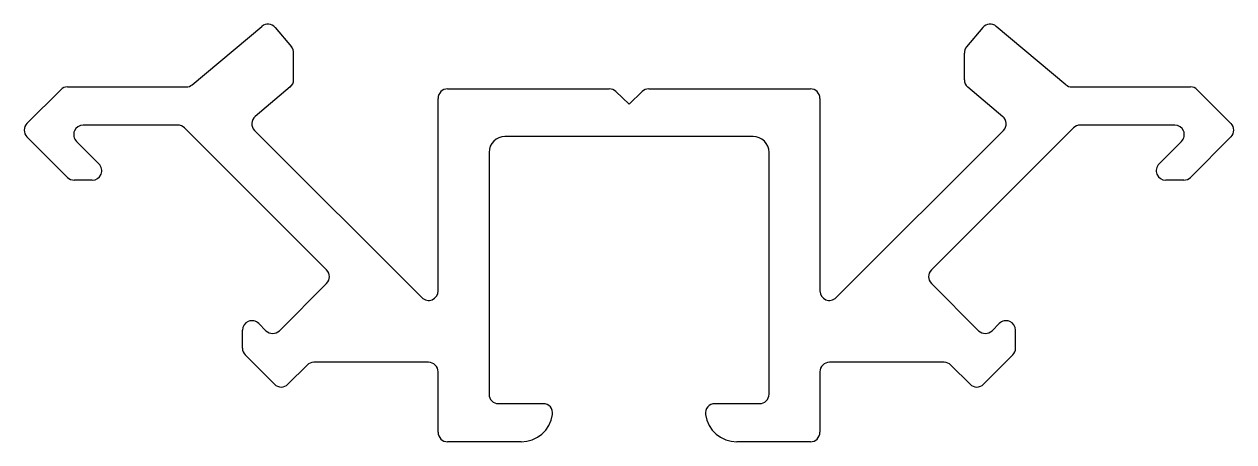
# Model space of a CAD drawing. Extents: x 849.9 to 887.9, y 460.5 to 473.6.
import ezdxf

# ---------------------------------------------------------------- set-up
doc = ezdxf.new("R2010")
doc.units = 0
doc.layers.get('0').update_dxf_attribs({"linetype": 'CONTINUOUS'})

msp = doc.modelspace()

# ---------------------------------------------------------------- linework, layer by layer
at = {"color": 0}
for p, q in [((855.151, 471.688), (857.335, 473.521)), ((857.758, 473.484), (858.267, 472.877)), ((879.998, 473.484), (879.489, 472.877)), ((882.605, 471.688), (880.42, 473.521)), ((858.337, 471.845), (858.337, 472.684)), ((879.418, 471.845), (879.418, 472.684)), ((849.957, 470.471), (851.016, 471.53)), ((851.228, 471.618), (854.958, 471.618)), ((858.23, 471.616), (857.128, 470.691)), ((863.178, 471.558), (868.257, 471.558)), ((868.465, 471.474), (868.878, 471.076)), ((868.878, 471.076), (869.291, 471.474)), ((869.499, 471.558), (874.578, 471.558)), ((879.525, 471.616), (880.628, 470.691)), ((882.798, 471.618), (886.527, 471.618)), ((886.739, 471.53), (887.798, 470.471)), ((862.878, 465.204), (862.878, 471.258)), ((874.878, 471.258), (874.878, 465.204)), ((854.694, 470.418), (851.724, 470.418)), ((859.375, 465.861), (854.906, 470.33)), ((878.381, 465.861), (882.849, 470.33)), ((886.031, 470.418), (883.061, 470.418)), ((851.23, 468.774), (849.957, 470.047)), ((851.512, 469.906), (852.22, 469.198)), ((857.109, 470.249), (862.366, 464.992)), ((868.878, 470.058), (864.978, 470.058)), ((872.778, 470.058), (868.878, 470.058)), ((875.39, 464.992), (880.647, 470.249)), ((885.536, 469.198), (886.243, 469.906)), ((887.798, 470.047), (886.526, 468.774)), ((864.478, 469.558), (864.478, 461.958)), ((873.278, 461.958), (873.278, 469.558)), ((852.007, 468.686), (851.442, 468.686)), ((886.314, 468.686), (885.748, 468.686)), ((857.89, 463.952), (859.375, 465.437)), ((879.865, 463.952), (878.381, 465.437)), ((856.728, 463.4), (856.728, 463.966)), ((857.24, 464.178), (857.466, 463.952)), ((880.515, 464.178), (880.29, 463.952)), ((881.027, 463.4), (881.027, 463.966)), ((857.735, 462.269), (856.816, 463.188)), ((880.02, 462.269), (880.94, 463.188)), ((858.761, 462.87), (858.159, 462.269)), ((862.578, 462.958), (858.973, 462.958)), ((878.783, 462.958), (875.178, 462.958)), ((879.596, 462.269), (878.995, 462.87)), ((862.878, 460.758), (862.878, 462.658)), ((874.878, 462.658), (874.878, 460.758)), ((864.778, 461.658), (866.178, 461.658)), ((871.578, 461.658), (872.978, 461.658)), ((865.485, 460.458), (863.178, 460.458)), ((874.578, 460.458), (872.271, 460.458))]:
    msp.add_line(p, q, dxfattribs=at)
for centre, radius, start, end in [((857.528, 473.291), 0.3, 40, 130), ((880.228, 473.291), 0.3, 50, 140), ((858.037, 472.684), 0.3, 0, 40), ((879.718, 472.684), 0.3, 140, 180), ((858.037, 471.845), 0.3, 310, 0), ((879.718, 471.845), 0.3, 180, 230), ((851.228, 471.318), 0.3, 90, 135), ((854.958, 471.918), 0.3, 270, 310), ((863.178, 471.258), 0.3, 90, 180), ((868.257, 471.258), 0.3, 46.0841, 90), ((869.499, 471.258), 0.3, 90, 133.9159), ((874.578, 471.258), 0.3, 0, 90), ((882.798, 471.918), 0.3, 230, 270), ((886.527, 471.318), 0.3, 45, 90), ((857.321, 470.461), 0.3, 130, 225), ((880.435, 470.461), 0.3, 315, 50), ((850.169, 470.259), 0.3, 135, 225), ((851.724, 470.118), 0.3, 90, 225), ((854.694, 470.118), 0.3, 45, 90), ((883.061, 470.118), 0.3, 90, 135), ((886.031, 470.118), 0.3, 315, 90), ((887.586, 470.259), 0.3, 315, 45), ((864.978, 469.558), 0.5, 90, 180), ((872.778, 469.558), 0.5, 0, 90), ((852.007, 468.986), 0.3, 270, 45), ((885.748, 468.986), 0.3, 135, 270), ((851.442, 468.986), 0.3, 225, 270), ((886.314, 468.986), 0.3, 270, 315), ((859.163, 465.649), 0.3, 315, 45), ((878.593, 465.649), 0.3, 135, 225), ((862.578, 465.204), 0.3, 225, 0), ((875.178, 465.204), 0.3, 180, 315), ((857.028, 463.966), 0.3, 45, 180), ((880.727, 463.966), 0.3, 360, 135), ((857.678, 464.164), 0.3, 225, 315), ((880.078, 464.164), 0.3, 225, 315), ((857.028, 463.4), 0.3, 180, 225), ((880.727, 463.4), 0.3, 315, 360), ((858.973, 462.658), 0.3, 90, 135), ((862.578, 462.658), 0.3, 360, 90), ((875.178, 462.658), 0.3, 90, 180), ((878.783, 462.658), 0.3, 45, 90), ((857.947, 462.481), 0.3, 225, 315), ((864.778, 461.958), 0.3, 180, 270), ((872.978, 461.958), 0.3, 270, 360), ((879.808, 462.481), 0.3, 225, 315), ((866.18, 461.359), 0.298, 351.3723, 90.4145), ((871.576, 461.359), 0.298, 89.5855, 188.6277), ((865.485, 461.458), 1, 270, 351.7868), ((872.271, 461.458), 1, 188.2132, 270), ((863.178, 460.758), 0.3, 180, 270), ((874.578, 460.758), 0.3, 270, 0)]:
    msp.add_arc(centre, radius, start, end, dxfattribs=at)

doc.saveas('drawing.dxf')
